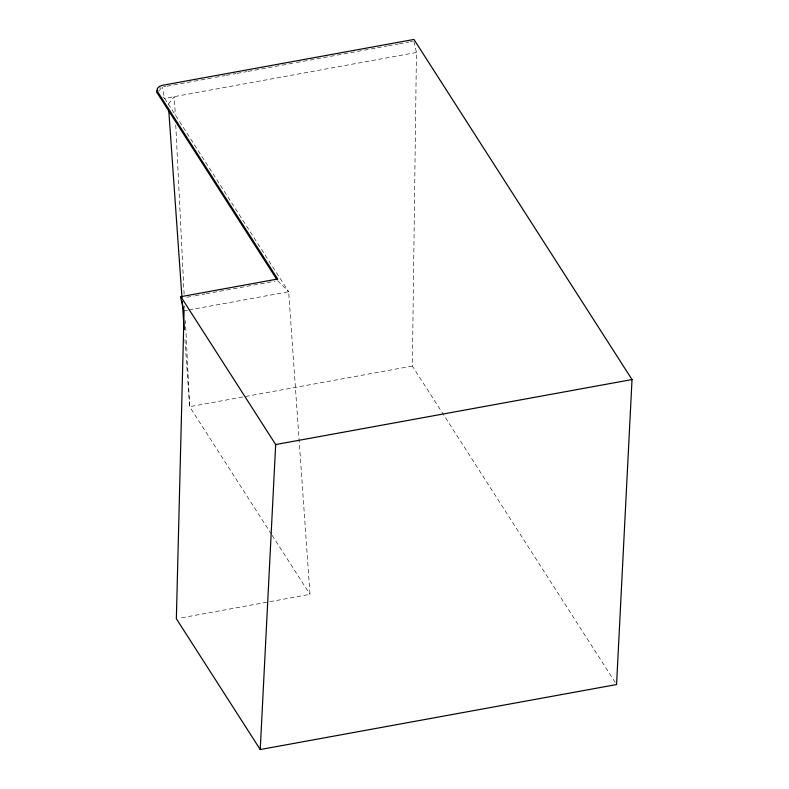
<?xml version="1.0" encoding="UTF-8"?>
<svg xmlns="http://www.w3.org/2000/svg" width="789" height="789" viewBox="0 0 789 789"><rect width="100%" height="100%" fill="white"/><g stroke="black" fill="none" stroke-linecap="round" stroke-linejoin="round"><path stroke-width="0.59" stroke-dasharray="3.94 2.96" d="M615.233 682.475L412.361 366.057L416.444 52.468L413.87 41.146M158.658 91.327L162.11 87.066L165.739 86.405M168.333 104.079L174.369 96.633L175.276 115.086M166.952 86.188L214.154 77.578M215.367 77.352L225.052 75.586M226.256 75.369L235.941 73.604M237.154 73.377L246.839 71.612M248.042 71.395L295.254 62.785M296.467 62.558L376.343 47.991M377.556 47.764L387.241 45.999M388.454 45.782L398.129 44.016M399.342 43.789L409.027 42.024M410.241 41.807L412.657 41.363M416.444 52.468L164.684 98.398L162.83 97.057M186.835 297.275L194.094 295.944M195.307 295.727L204.992 293.962M206.205 293.745L275.193 281.16M184.084 310.846L187.693 310.185M188.896 309.969L288.666 291.762L309.988 594.364L178.768 618.3M412.361 366.057L189.656 406.68L184.734 336.854M277.62 280.716L288.666 291.762L164.684 98.398L162.11 87.066M271.426 534.222L189.656 406.68L185.405 320.561M272.087 535.258L309.988 594.364M175.76 124.928L184.133 294.721M184.675 305.797L184.804 308.252M159.575 88.052A9.32 5.345 2.9 0 1 160.345 87.668"/><path stroke-width="1.18" d="M276.949 279.681L157.277 93.033L157.366 91.337A9.32 5.345 2.9 0 1 162.199 85.37L413.959 39.45L632.019 379.558L616.564 684.546L260.232 749.55L176.361 618.744L184.084 310.846L180.78 298.38L180.868 296.684L277.698 279.02L157.366 91.337M260.232 749.55L275.677 444.552L180.868 296.684M275.677 444.552L632.019 379.558M168.757 110.204L181.973 297.65M182.229 301.319L184.212 329.496M157.277 93.033A9.32 5.345 2.9 0 1 157.425 90.045"/></g></svg>
